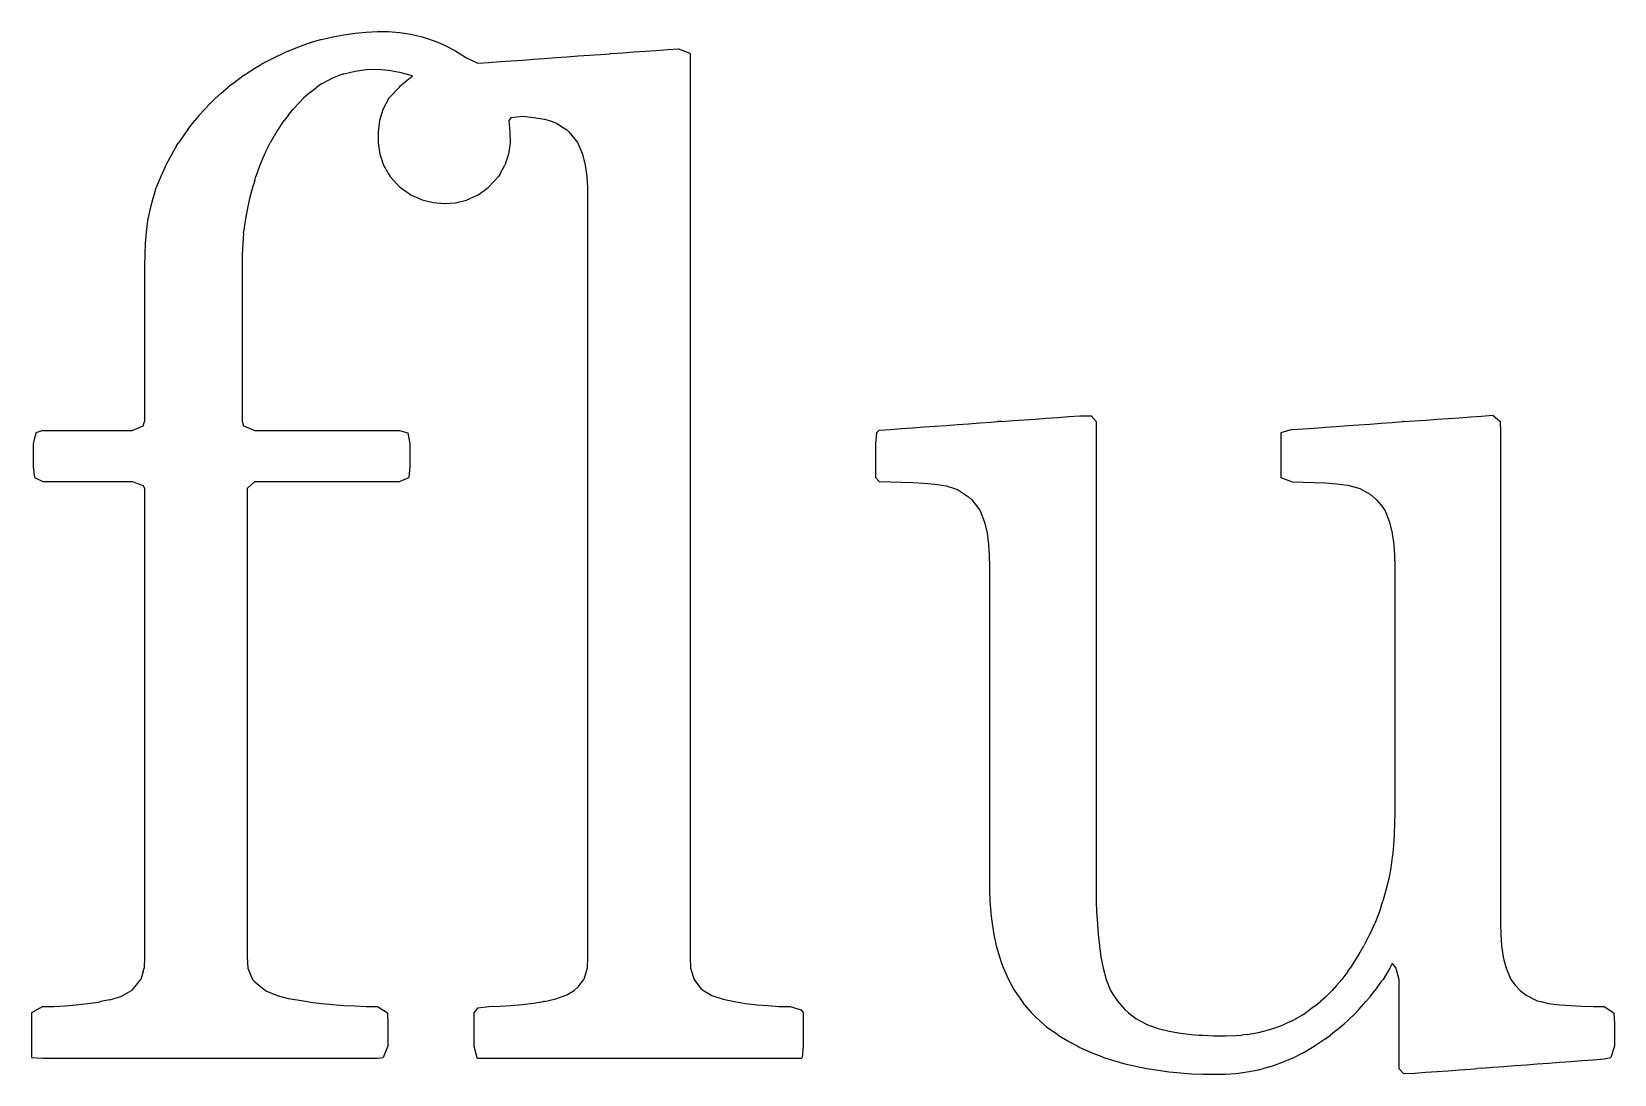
# Model space of a CAD drawing. Extents: x -25.2 to 25.2, y -3.9 to 3.9.
# Drawn here: x -25.22 to -13.29, y -3.93 to 3.93 of the extents above; entities that cross this region are included whole.
import ezdxf

# ---------------------------------------------------------------- set-up
doc = ezdxf.new("R2010")
doc.units = 0
doc.layers.add('Lines', color=7, linetype='Continuous')

msp = doc.modelspace()

# ---------------------------------------------------------------- linework, layer by layer
at = {"layer": 'Lines'}
for p, q in [((-23.286, 3.784), (-23.202, 3.818)), ((-23.202, 3.818), (-23.118, 3.847)), ((-23.118, 3.847), (-23.114, 3.848)), ((-23.034, 3.871), (-23.114, 3.848)), ((-23.034, 3.871), (-22.95, 3.891)), ((-22.95, 3.891), (-22.866, 3.907)), ((-22.866, 3.907), (-22.782, 3.919)), ((-22.782, 3.919), (-22.698, 3.926)), ((-22.698, 3.926), (-22.614, 3.93)), ((-22.614, 3.93), (-22.53, 3.93)), ((-22.53, 3.93), (-22.446, 3.924)), ((-22.446, 3.924), (-22.361, 3.911)), ((-22.361, 3.911), (-22.277, 3.891)), ((-22.277, 3.891), (-22.193, 3.864)), ((-22.193, 3.864), (-22.153, 3.848)), ((-22.153, 3.848), (-22.109, 3.829)), ((-22.109, 3.829), (-22.025, 3.786)), ((-23.454, 3.703), (-23.494, 3.68)), ((-23.454, 3.703), (-23.37, 3.746)), ((-23.37, 3.746), (-23.331, 3.764)), ((-23.286, 3.784), (-23.331, 3.764)), ((-22.025, 3.786), (-21.99, 3.764)), ((-21.99, 3.764), (-21.941, 3.732)), ((-21.941, 3.732), (-21.857, 3.692)), ((-21.773, 3.698), (-21.689, 3.704)), ((-21.689, 3.704), (-21.605, 3.71)), ((-21.605, 3.71), (-21.521, 3.716)), ((-21.521, 3.716), (-21.437, 3.722)), ((-21.437, 3.722), (-21.353, 3.728)), ((-21.353, 3.728), (-21.269, 3.734)), ((-21.269, 3.734), (-21.185, 3.741)), ((-21.185, 3.741), (-21.101, 3.747)), ((-21.101, 3.747), (-21.016, 3.753)), ((-21.016, 3.753), (-20.932, 3.759)), ((-20.932, 3.759), (-20.862, 3.764)), ((-20.848, 3.765), (-20.862, 3.764)), ((-20.848, 3.765), (-20.764, 3.771)), ((-20.764, 3.771), (-20.68, 3.777)), ((-20.68, 3.777), (-20.596, 3.783)), ((-20.596, 3.783), (-20.512, 3.789)), ((-20.512, 3.789), (-20.428, 3.795)), ((-20.428, 3.795), (-20.344, 3.801)), ((-20.344, 3.801), (-20.26, 3.769)), ((-20.26, 3.769), (-20.257, 3.764)), ((-20.257, 3.764), (-20.257, 3.68)), ((-23.707, 3.537), (-23.627, 3.596)), ((-23.622, 3.599), (-23.627, 3.596)), ((-23.622, 3.599), (-23.538, 3.654)), ((-23.538, 3.654), (-23.494, 3.68)), ((-23.034, 3.536), (-22.95, 3.581)), ((-22.95, 3.581), (-22.911, 3.596)), ((-22.866, 3.613), (-22.911, 3.596)), ((-22.866, 3.613), (-22.782, 3.633)), ((-22.782, 3.633), (-22.698, 3.644)), ((-22.698, 3.644), (-22.614, 3.646)), ((-22.614, 3.646), (-22.53, 3.64)), ((-22.53, 3.64), (-22.446, 3.624)), ((-22.446, 3.624), (-22.361, 3.602)), ((-22.446, 3.516), (-22.361, 3.587)), ((-22.361, 3.602), (-22.35, 3.596)), ((-22.361, 3.587), (-22.35, 3.596)), ((-21.857, 3.692), (-21.773, 3.698)), ((-20.257, 3.68), (-20.257, 3.596)), ((-20.257, 3.596), (-20.257, 3.512)), ((-23.791, 3.467), (-23.834, 3.428)), ((-23.791, 3.467), (-23.738, 3.512)), ((-23.707, 3.537), (-23.738, 3.512)), ((-23.118, 3.475), (-23.171, 3.428)), ((-23.118, 3.475), (-23.069, 3.512)), ((-23.034, 3.536), (-23.069, 3.512)), ((-22.448, 3.512), (-22.527, 3.428)), ((-22.446, 3.516), (-22.448, 3.512)), ((-20.257, 3.512), (-20.257, 3.428)), ((-23.959, 3.298), (-23.918, 3.344)), ((-23.875, 3.388), (-23.918, 3.344)), ((-23.875, 3.388), (-23.834, 3.428)), ((-23.286, 3.299), (-23.25, 3.344)), ((-23.202, 3.396), (-23.25, 3.344)), ((-23.202, 3.396), (-23.171, 3.428)), ((-22.572, 3.344), (-22.597, 3.259)), ((-22.53, 3.423), (-22.572, 3.344)), ((-22.53, 3.423), (-22.527, 3.428)), ((-20.257, 3.428), (-20.257, 3.344)), ((-20.257, 3.344), (-20.257, 3.259)), ((-24.043, 3.193), (-23.991, 3.259)), ((-23.959, 3.298), (-23.991, 3.259)), ((-23.37, 3.181), (-23.317, 3.259)), ((-23.286, 3.299), (-23.317, 3.259)), ((-22.597, 3.259), (-22.608, 3.175)), ((-21.605, 3.283), (-21.624, 3.259)), ((-21.624, 3.259), (-21.615, 3.175)), ((-21.605, 3.283), (-21.521, 3.292)), ((-21.521, 3.292), (-21.437, 3.283)), ((-21.437, 3.283), (-21.353, 3.271)), ((-21.353, 3.271), (-21.318, 3.259)), ((-21.318, 3.259), (-21.269, 3.243)), ((-21.269, 3.243), (-21.185, 3.189)), ((-20.257, 3.259), (-20.257, 3.175)), ((-24.056, 3.175), (-24.113, 3.091)), ((-24.043, 3.193), (-24.056, 3.175)), ((-23.374, 3.175), (-23.422, 3.091)), ((-23.37, 3.181), (-23.374, 3.175)), ((-22.608, 3.175), (-22.609, 3.091)), ((-21.615, 3.175), (-21.614, 3.091)), ((-21.185, 3.189), (-21.17, 3.175)), ((-21.17, 3.175), (-21.104, 3.091)), ((-20.257, 3.175), (-20.257, 3.091)), ((-24.164, 3.007), (-24.208, 2.923)), ((-24.127, 3.069), (-24.164, 3.007)), ((-24.127, 3.069), (-24.113, 3.091)), ((-23.464, 3.007), (-23.499, 2.923)), ((-23.454, 3.027), (-23.464, 3.007)), ((-23.454, 3.027), (-23.422, 3.091)), ((-22.609, 3.091), (-22.596, 3.007)), ((-22.596, 3.007), (-22.567, 2.923)), ((-21.626, 3.007), (-21.654, 2.923)), ((-21.614, 3.091), (-21.626, 3.007)), ((-21.104, 3.091), (-21.101, 3.084)), ((-21.101, 3.084), (-21.068, 3.007)), ((-21.068, 3.007), (-21.048, 2.923)), ((-20.257, 3.091), (-20.257, 3.007)), ((-20.257, 3.007), (-20.257, 2.923)), ((-24.211, 2.917), (-24.247, 2.839)), ((-24.211, 2.917), (-24.208, 2.923)), ((-23.499, 2.923), (-23.529, 2.839)), ((-22.567, 2.923), (-22.53, 2.857)), ((-21.689, 2.859), (-21.654, 2.923)), ((-21.048, 2.923), (-21.036, 2.839)), ((-20.257, 2.923), (-20.257, 2.839)), ((-24.295, 2.709), (-24.28, 2.755)), ((-24.247, 2.839), (-24.28, 2.755)), ((-23.555, 2.755), (-23.577, 2.671)), ((-23.538, 2.809), (-23.555, 2.755)), ((-23.538, 2.809), (-23.529, 2.839)), ((-22.53, 2.857), (-22.518, 2.839)), ((-22.518, 2.839), (-22.446, 2.761)), ((-22.446, 2.761), (-22.439, 2.755)), ((-22.439, 2.755), (-22.361, 2.7)), ((-21.857, 2.698), (-21.778, 2.755)), ((-21.773, 2.759), (-21.778, 2.755)), ((-21.773, 2.759), (-21.702, 2.839)), ((-21.689, 2.859), (-21.702, 2.839)), ((-21.036, 2.839), (-21.03, 2.755)), ((-21.03, 2.755), (-21.029, 2.671)), ((-20.257, 2.839), (-20.257, 2.755)), ((-20.257, 2.755), (-20.257, 2.671)), ((-24.307, 2.671), (-24.329, 2.587)), ((-24.295, 2.709), (-24.307, 2.671)), ((-23.577, 2.671), (-23.596, 2.587)), ((-22.361, 2.7), (-22.3, 2.671)), ((-22.3, 2.671), (-22.277, 2.661)), ((-22.277, 2.661), (-22.193, 2.641)), ((-22.193, 2.641), (-22.109, 2.634)), ((-22.109, 2.634), (-22.025, 2.64)), ((-22.025, 2.64), (-21.941, 2.66)), ((-21.941, 2.66), (-21.914, 2.671)), ((-21.857, 2.698), (-21.914, 2.671)), ((-21.029, 2.671), (-21.029, 2.587)), ((-20.257, 2.671), (-20.257, 2.587)), ((-24.329, 2.587), (-24.346, 2.503)), ((-23.596, 2.587), (-23.611, 2.503)), ((-21.029, 2.587), (-21.029, 2.503)), ((-20.257, 2.587), (-20.257, 2.503)), ((-24.357, 2.419), (-24.365, 2.335)), ((-24.346, 2.503), (-24.357, 2.419)), ((-23.622, 2.412), (-23.629, 2.335)), ((-23.611, 2.503), (-23.622, 2.419)), ((-23.622, 2.412), (-23.622, 2.419)), ((-21.029, 2.503), (-21.029, 2.419)), ((-21.029, 2.419), (-21.029, 2.335)), ((-20.257, 2.503), (-20.257, 2.419)), ((-20.257, 2.419), (-20.257, 2.335)), ((-24.365, 2.335), (-24.367, 2.251)), ((-23.629, 2.335), (-23.633, 2.251)), ((-21.029, 2.335), (-21.029, 2.251)), ((-20.257, 2.335), (-20.257, 2.251)), ((-24.367, 2.251), (-24.368, 2.167)), ((-24.368, 2.167), (-24.368, 2.083)), ((-23.633, 2.251), (-23.633, 2.167)), ((-23.633, 2.167), (-23.633, 2.083)), ((-21.029, 2.251), (-21.029, 2.167)), ((-21.029, 2.167), (-21.029, 2.083)), ((-20.257, 2.251), (-20.257, 2.167)), ((-20.257, 2.167), (-20.257, 2.083)), ((-24.368, 2.083), (-24.368, 1.998)), ((-23.633, 2.083), (-23.633, 1.998)), ((-21.029, 2.083), (-21.029, 1.998)), ((-20.257, 2.083), (-20.257, 1.998)), ((-24.368, 1.998), (-24.368, 1.914)), ((-24.368, 1.914), (-24.368, 1.83)), ((-23.633, 1.998), (-23.633, 1.914)), ((-23.633, 1.914), (-23.633, 1.83)), ((-21.029, 1.998), (-21.029, 1.914)), ((-21.029, 1.914), (-21.029, 1.83)), ((-20.257, 1.998), (-20.257, 1.914)), ((-20.257, 1.914), (-20.257, 1.83)), ((-24.368, 1.83), (-24.368, 1.746)), ((-23.633, 1.83), (-23.633, 1.746)), ((-21.029, 1.83), (-21.029, 1.746)), ((-20.257, 1.83), (-20.257, 1.746)), ((-24.368, 1.746), (-24.368, 1.662)), ((-23.633, 1.746), (-23.633, 1.662)), ((-21.029, 1.746), (-21.029, 1.662)), ((-20.257, 1.746), (-20.257, 1.662)), ((-24.368, 1.662), (-24.368, 1.578)), ((-24.368, 1.578), (-24.368, 1.494)), ((-23.633, 1.662), (-23.633, 1.578)), ((-23.633, 1.578), (-23.633, 1.494)), ((-21.029, 1.662), (-21.029, 1.578)), ((-21.029, 1.578), (-21.029, 1.494)), ((-20.257, 1.662), (-20.257, 1.578)), ((-20.257, 1.578), (-20.257, 1.494)), ((-24.368, 1.494), (-24.368, 1.41)), ((-23.633, 1.494), (-23.633, 1.41)), ((-21.029, 1.494), (-21.029, 1.41)), ((-20.257, 1.494), (-20.257, 1.41)), ((-24.368, 1.41), (-24.368, 1.326)), ((-24.368, 1.326), (-24.368, 1.242)), ((-23.633, 1.41), (-23.633, 1.326)), ((-23.633, 1.326), (-23.633, 1.242)), ((-21.029, 1.41), (-21.029, 1.326)), ((-21.029, 1.326), (-21.029, 1.242)), ((-20.257, 1.41), (-20.257, 1.326)), ((-20.257, 1.326), (-20.257, 1.242)), ((-24.368, 1.242), (-24.368, 1.158)), ((-23.633, 1.242), (-23.633, 1.158)), ((-21.029, 1.242), (-21.029, 1.158)), ((-20.257, 1.242), (-20.257, 1.158)), ((-24.368, 1.158), (-24.368, 1.074)), ((-24.368, 1.074), (-24.368, 0.99)), ((-23.633, 1.158), (-23.633, 1.074)), ((-23.633, 1.074), (-23.633, 0.99)), ((-21.029, 1.158), (-21.029, 1.074)), ((-21.029, 1.074), (-21.029, 0.99)), ((-20.257, 1.158), (-20.257, 1.074)), ((-20.257, 1.074), (-20.257, 0.99)), ((-24.463, 0.924), (-24.379, 0.958)), ((-24.379, 0.958), (-24.368, 0.99)), ((-23.633, 0.99), (-23.622, 0.959)), ((-23.622, 0.959), (-23.538, 0.924)), ((-21.029, 0.99), (-21.029, 0.906)), ((-20.257, 0.99), (-20.257, 0.906)), ((-18.494, 0.95), (-18.41, 0.956)), ((-18.41, 0.956), (-18.326, 0.962)), ((-18.326, 0.962), (-18.242, 0.968)), ((-18.242, 0.968), (-18.158, 0.974)), ((-18.158, 0.974), (-18.074, 0.98)), ((-18.074, 0.98), (-17.99, 0.986)), ((-17.99, 0.986), (-17.939, 0.99)), ((-17.906, 0.992), (-17.939, 0.99)), ((-17.906, 0.992), (-17.822, 0.998)), ((-17.822, 0.998), (-17.738, 1.004)), ((-17.738, 1.004), (-17.654, 1.01)), ((-17.654, 1.01), (-17.57, 1.016)), ((-17.57, 1.016), (-17.486, 1.022)), ((-17.486, 1.022), (-17.402, 1.028)), ((-17.402, 1.028), (-17.318, 1.034)), ((-17.318, 1.034), (-17.233, 1.033)), ((-17.233, 1.033), (-17.197, 0.99)), ((-17.197, 0.99), (-17.197, 0.906)), ((-15.384, 0.954), (-15.3, 0.96)), ((-15.3, 0.96), (-15.216, 0.966)), ((-15.216, 0.966), (-15.132, 0.972)), ((-15.132, 0.972), (-15.048, 0.978)), ((-15.048, 0.978), (-14.964, 0.984)), ((-14.964, 0.984), (-14.887, 0.99)), ((-14.88, 0.99), (-14.887, 0.99)), ((-14.88, 0.99), (-14.796, 0.996)), ((-14.796, 0.996), (-14.712, 1.002)), ((-14.712, 1.002), (-14.627, 1.008)), ((-14.627, 1.008), (-14.543, 1.014)), ((-14.543, 1.014), (-14.459, 1.02)), ((-14.459, 1.02), (-14.375, 1.026)), ((-14.375, 1.026), (-14.291, 1.032)), ((-14.291, 1.032), (-14.207, 1.038)), ((-14.207, 1.038), (-14.152, 0.99)), ((-14.152, 0.99), (-14.148, 0.906)), ((-25.189, 0.906), (-25.209, 0.822)), ((-25.136, 0.924), (-25.189, 0.906)), ((-25.136, 0.924), (-25.052, 0.924)), ((-25.052, 0.924), (-24.968, 0.924)), ((-24.968, 0.924), (-24.883, 0.924)), ((-24.883, 0.924), (-24.799, 0.924)), ((-24.799, 0.924), (-24.715, 0.924)), ((-24.715, 0.924), (-24.631, 0.924)), ((-24.631, 0.924), (-24.547, 0.924)), ((-24.547, 0.924), (-24.463, 0.924)), ((-23.538, 0.924), (-23.454, 0.924)), ((-23.454, 0.924), (-23.37, 0.924)), ((-23.37, 0.924), (-23.286, 0.924)), ((-23.286, 0.924), (-23.202, 0.924)), ((-23.202, 0.924), (-23.118, 0.924)), ((-23.118, 0.924), (-23.034, 0.924)), ((-23.034, 0.924), (-22.95, 0.924)), ((-22.95, 0.924), (-22.866, 0.924)), ((-22.866, 0.924), (-22.782, 0.924)), ((-22.782, 0.924), (-22.698, 0.924)), ((-22.698, 0.924), (-22.614, 0.924)), ((-22.614, 0.924), (-22.53, 0.924)), ((-22.53, 0.924), (-22.446, 0.924)), ((-22.446, 0.924), (-22.385, 0.906)), ((-22.385, 0.906), (-22.369, 0.822)), ((-21.029, 0.906), (-21.029, 0.822)), ((-20.257, 0.906), (-20.257, 0.822)), ((-18.853, 0.906), (-18.859, 0.822)), ((-18.831, 0.926), (-18.853, 0.906)), ((-18.831, 0.926), (-18.747, 0.932)), ((-18.747, 0.932), (-18.663, 0.938)), ((-18.663, 0.938), (-18.579, 0.944)), ((-18.579, 0.944), (-18.494, 0.95)), ((-17.197, 0.906), (-17.197, 0.822)), ((-15.803, 0.906), (-15.804, 0.822)), ((-15.72, 0.93), (-15.803, 0.906)), ((-15.72, 0.93), (-15.636, 0.936)), ((-15.636, 0.936), (-15.552, 0.942)), ((-15.552, 0.942), (-15.468, 0.948)), ((-15.468, 0.948), (-15.384, 0.954)), ((-14.148, 0.906), (-14.148, 0.822)), ((-25.209, 0.822), (-25.209, 0.738)), ((-25.209, 0.738), (-25.209, 0.653)), ((-22.369, 0.822), (-22.369, 0.738)), ((-22.369, 0.738), (-22.369, 0.653)), ((-21.029, 0.822), (-21.029, 0.738)), ((-21.029, 0.738), (-21.029, 0.653)), ((-20.257, 0.822), (-20.257, 0.738)), ((-20.257, 0.738), (-20.257, 0.653)), ((-18.859, 0.822), (-18.859, 0.738)), ((-18.859, 0.738), (-18.859, 0.653)), ((-17.197, 0.822), (-17.197, 0.738)), ((-17.197, 0.738), (-17.197, 0.653)), ((-15.804, 0.822), (-15.804, 0.738)), ((-15.804, 0.738), (-15.804, 0.653)), ((-14.148, 0.822), (-14.148, 0.738)), ((-14.148, 0.738), (-14.148, 0.653)), ((-25.209, 0.653), (-25.198, 0.569)), ((-22.369, 0.653), (-22.377, 0.569)), ((-21.029, 0.653), (-21.029, 0.569)), ((-20.257, 0.653), (-20.257, 0.569)), ((-18.859, 0.653), (-18.859, 0.569)), ((-17.197, 0.653), (-17.197, 0.569)), ((-15.804, 0.653), (-15.803, 0.569)), ((-14.148, 0.653), (-14.148, 0.569)), ((-25.198, 0.569), (-25.136, 0.539)), ((-25.136, 0.539), (-25.052, 0.539)), ((-25.052, 0.539), (-24.968, 0.539)), ((-24.968, 0.539), (-24.883, 0.539)), ((-24.883, 0.539), (-24.799, 0.539)), ((-24.799, 0.539), (-24.715, 0.539)), ((-24.715, 0.539), (-24.631, 0.539)), ((-24.631, 0.539), (-24.547, 0.539)), ((-24.547, 0.539), (-24.463, 0.539)), ((-24.463, 0.539), (-24.379, 0.508)), ((-24.379, 0.508), (-24.368, 0.485)), ((-24.368, 0.485), (-24.368, 0.401)), ((-23.595, 0.485), (-23.596, 0.401)), ((-23.538, 0.539), (-23.595, 0.485)), ((-23.538, 0.539), (-23.454, 0.539)), ((-23.454, 0.539), (-23.37, 0.539)), ((-23.37, 0.539), (-23.286, 0.539)), ((-23.286, 0.539), (-23.202, 0.539)), ((-23.202, 0.539), (-23.118, 0.539)), ((-23.118, 0.539), (-23.034, 0.539)), ((-23.034, 0.539), (-22.95, 0.539)), ((-22.95, 0.539), (-22.866, 0.539)), ((-22.866, 0.539), (-22.782, 0.539)), ((-22.782, 0.539), (-22.698, 0.539)), ((-22.698, 0.539), (-22.614, 0.539)), ((-22.614, 0.539), (-22.53, 0.539)), ((-22.53, 0.539), (-22.446, 0.539)), ((-22.446, 0.539), (-22.377, 0.569)), ((-21.029, 0.569), (-21.029, 0.485)), ((-21.029, 0.485), (-21.029, 0.401)), ((-20.257, 0.569), (-20.257, 0.485)), ((-20.257, 0.485), (-20.257, 0.401)), ((-18.859, 0.569), (-18.831, 0.54)), ((-18.831, 0.54), (-18.747, 0.536)), ((-18.747, 0.536), (-18.663, 0.534)), ((-18.663, 0.534), (-18.579, 0.532)), ((-18.579, 0.532), (-18.494, 0.526)), ((-18.494, 0.526), (-18.41, 0.518)), ((-18.41, 0.518), (-18.326, 0.506)), ((-18.326, 0.506), (-18.263, 0.485)), ((-18.263, 0.485), (-18.242, 0.478)), ((-18.242, 0.478), (-18.158, 0.424)), ((-17.197, 0.569), (-17.197, 0.485)), ((-17.197, 0.485), (-17.197, 0.401)), ((-15.803, 0.569), (-15.72, 0.537)), ((-15.72, 0.537), (-15.636, 0.534)), ((-15.636, 0.534), (-15.552, 0.532)), ((-15.552, 0.532), (-15.468, 0.529)), ((-15.468, 0.529), (-15.384, 0.522)), ((-15.384, 0.522), (-15.3, 0.51)), ((-15.3, 0.51), (-15.216, 0.488)), ((-15.216, 0.488), (-15.209, 0.485)), ((-15.209, 0.485), (-15.132, 0.443)), ((-14.148, 0.569), (-14.148, 0.485)), ((-14.148, 0.485), (-14.148, 0.401)), ((-24.368, 0.401), (-24.368, 0.317)), ((-23.596, 0.401), (-23.596, 0.317)), ((-21.029, 0.401), (-21.029, 0.317)), ((-20.257, 0.401), (-20.257, 0.317)), ((-18.158, 0.424), (-18.134, 0.401)), ((-18.134, 0.401), (-18.074, 0.322)), ((-17.197, 0.401), (-17.197, 0.317)), ((-15.132, 0.443), (-15.083, 0.401)), ((-15.083, 0.401), (-15.048, 0.36)), ((-15.048, 0.36), (-15.019, 0.317)), ((-14.148, 0.401), (-14.148, 0.317)), ((-24.368, 0.317), (-24.368, 0.233)), ((-23.596, 0.317), (-23.596, 0.233)), ((-21.029, 0.317), (-21.029, 0.233)), ((-20.257, 0.317), (-20.257, 0.233)), ((-18.074, 0.322), (-18.071, 0.317)), ((-18.071, 0.317), (-18.038, 0.233)), ((-17.197, 0.317), (-17.197, 0.233)), ((-15.019, 0.317), (-14.984, 0.233)), ((-14.148, 0.317), (-14.148, 0.233)), ((-24.368, 0.233), (-24.368, 0.149)), ((-24.368, 0.149), (-24.368, 0.065)), ((-23.596, 0.233), (-23.596, 0.149)), ((-23.596, 0.149), (-23.596, 0.065)), ((-21.029, 0.233), (-21.029, 0.149)), ((-21.029, 0.149), (-21.029, 0.065)), ((-20.257, 0.233), (-20.257, 0.149)), ((-20.257, 0.149), (-20.257, 0.065)), ((-18.038, 0.233), (-18.018, 0.149)), ((-18.018, 0.149), (-18.007, 0.065)), ((-17.197, 0.233), (-17.197, 0.149)), ((-17.197, 0.149), (-17.197, 0.065)), ((-14.984, 0.233), (-14.964, 0.149)), ((-14.964, 0.149), (-14.964, 0.144)), ((-14.964, 0.144), (-14.953, 0.065)), ((-14.148, 0.233), (-14.148, 0.149)), ((-14.148, 0.149), (-14.148, 0.065)), ((-24.368, 0.065), (-24.368, -0.019)), ((-23.596, 0.065), (-23.596, -0.019)), ((-21.029, 0.065), (-21.029, -0.019)), ((-20.257, 0.065), (-20.257, -0.019)), ((-18.007, 0.065), (-18.002, -0.019)), ((-17.197, 0.065), (-17.197, -0.019)), ((-14.953, 0.065), (-14.948, -0.019)), ((-14.148, 0.065), (-14.148, -0.019)), ((-24.368, -0.019), (-24.368, -0.103)), ((-24.368, -0.103), (-24.368, -0.187)), ((-23.596, -0.019), (-23.596, -0.103)), ((-23.596, -0.103), (-23.596, -0.187)), ((-21.029, -0.019), (-21.029, -0.103)), ((-21.029, -0.103), (-21.029, -0.187)), ((-20.257, -0.019), (-20.257, -0.103)), ((-20.257, -0.103), (-20.257, -0.187)), ((-18.002, -0.019), (-18.001, -0.103)), ((-18.001, -0.103), (-18.001, -0.187)), ((-17.197, -0.019), (-17.197, -0.103)), ((-17.197, -0.103), (-17.197, -0.187)), ((-14.948, -0.019), (-14.946, -0.103)), ((-14.946, -0.103), (-14.946, -0.187)), ((-14.148, -0.019), (-14.148, -0.103)), ((-14.148, -0.103), (-14.148, -0.187)), ((-24.368, -0.187), (-24.368, -0.271)), ((-23.596, -0.187), (-23.596, -0.271)), ((-21.029, -0.187), (-21.029, -0.271)), ((-20.257, -0.187), (-20.257, -0.271)), ((-18.001, -0.187), (-18.001, -0.271)), ((-17.197, -0.187), (-17.197, -0.271)), ((-14.946, -0.187), (-14.946, -0.271)), ((-14.148, -0.187), (-14.148, -0.271)), ((-24.368, -0.271), (-24.368, -0.355)), ((-24.368, -0.355), (-24.368, -0.439)), ((-23.596, -0.271), (-23.596, -0.355)), ((-23.596, -0.355), (-23.596, -0.439)), ((-21.029, -0.271), (-21.029, -0.355)), ((-21.029, -0.355), (-21.029, -0.439)), ((-20.257, -0.271), (-20.257, -0.355)), ((-20.257, -0.355), (-20.257, -0.439)), ((-18.001, -0.271), (-18.001, -0.355)), ((-18.001, -0.355), (-18.001, -0.439)), ((-17.197, -0.271), (-17.197, -0.355)), ((-17.197, -0.355), (-17.197, -0.439)), ((-14.946, -0.271), (-14.946, -0.355)), ((-14.946, -0.355), (-14.946, -0.439)), ((-14.148, -0.271), (-14.148, -0.355)), ((-14.148, -0.355), (-14.148, -0.439)), ((-24.368, -0.439), (-24.368, -0.523)), ((-23.596, -0.439), (-23.596, -0.523)), ((-21.029, -0.439), (-21.029, -0.523)), ((-20.257, -0.439), (-20.257, -0.523)), ((-18.001, -0.439), (-18.001, -0.523)), ((-17.197, -0.439), (-17.197, -0.523)), ((-14.946, -0.439), (-14.946, -0.523)), ((-14.148, -0.439), (-14.148, -0.523)), ((-24.368, -0.523), (-24.368, -0.608)), ((-23.596, -0.523), (-23.596, -0.608)), ((-21.029, -0.523), (-21.029, -0.608)), ((-20.257, -0.523), (-20.257, -0.608)), ((-18.001, -0.523), (-18.001, -0.608)), ((-17.197, -0.523), (-17.197, -0.608)), ((-14.946, -0.523), (-14.946, -0.608)), ((-14.148, -0.523), (-14.148, -0.608)), ((-24.368, -0.608), (-24.368, -0.692)), ((-24.368, -0.692), (-24.368, -0.776)), ((-23.596, -0.608), (-23.596, -0.692)), ((-23.596, -0.692), (-23.596, -0.776)), ((-21.029, -0.608), (-21.029, -0.692)), ((-21.029, -0.692), (-21.029, -0.776)), ((-20.257, -0.608), (-20.257, -0.692)), ((-20.257, -0.692), (-20.257, -0.776)), ((-18.001, -0.608), (-18.001, -0.692)), ((-18.001, -0.692), (-18.001, -0.776)), ((-17.197, -0.608), (-17.197, -0.692)), ((-17.197, -0.692), (-17.197, -0.776)), ((-14.946, -0.608), (-14.946, -0.692)), ((-14.946, -0.692), (-14.946, -0.776)), ((-14.148, -0.608), (-14.148, -0.692)), ((-14.148, -0.692), (-14.148, -0.776)), ((-24.368, -0.776), (-24.368, -0.86)), ((-23.596, -0.776), (-23.596, -0.86)), ((-21.029, -0.776), (-21.029, -0.86)), ((-20.257, -0.776), (-20.257, -0.86)), ((-18.001, -0.776), (-18.001, -0.86)), ((-17.197, -0.776), (-17.197, -0.86)), ((-14.946, -0.776), (-14.946, -0.86)), ((-14.148, -0.776), (-14.148, -0.86)), ((-24.368, -0.86), (-24.368, -0.944)), ((-24.368, -0.944), (-24.368, -1.028)), ((-23.596, -0.86), (-23.596, -0.944)), ((-23.596, -0.944), (-23.596, -1.028)), ((-21.029, -0.86), (-21.029, -0.944)), ((-21.029, -0.944), (-21.029, -1.028)), ((-20.257, -0.86), (-20.257, -0.944)), ((-20.257, -0.944), (-20.257, -1.028)), ((-18.001, -0.86), (-18.001, -0.944)), ((-18.001, -0.944), (-18.001, -1.028)), ((-17.197, -0.86), (-17.197, -0.944)), ((-17.197, -0.944), (-17.197, -1.028)), ((-14.946, -0.86), (-14.946, -0.944)), ((-14.946, -0.944), (-14.946, -1.028)), ((-14.148, -0.86), (-14.148, -0.944)), ((-14.148, -0.944), (-14.148, -1.028)), ((-24.368, -1.028), (-24.368, -1.112)), ((-23.596, -1.028), (-23.596, -1.112)), ((-21.029, -1.028), (-21.029, -1.112)), ((-20.257, -1.028), (-20.257, -1.112)), ((-18.001, -1.028), (-18.001, -1.112)), ((-17.197, -1.028), (-17.197, -1.112)), ((-14.946, -1.028), (-14.946, -1.112)), ((-14.148, -1.028), (-14.148, -1.112)), ((-24.368, -1.112), (-24.368, -1.196)), ((-23.596, -1.112), (-23.596, -1.196)), ((-21.029, -1.112), (-21.029, -1.196)), ((-20.257, -1.112), (-20.257, -1.196)), ((-18.001, -1.112), (-18.001, -1.196)), ((-17.197, -1.112), (-17.197, -1.196)), ((-14.946, -1.112), (-14.946, -1.196)), ((-14.148, -1.112), (-14.148, -1.196)), ((-24.368, -1.196), (-24.368, -1.28)), ((-24.368, -1.28), (-24.368, -1.364)), ((-23.596, -1.196), (-23.596, -1.28)), ((-23.596, -1.28), (-23.596, -1.364)), ((-21.029, -1.196), (-21.029, -1.28)), ((-21.029, -1.28), (-21.029, -1.364)), ((-20.257, -1.196), (-20.257, -1.28)), ((-20.257, -1.28), (-20.257, -1.364)), ((-18.001, -1.196), (-18.001, -1.28)), ((-18.001, -1.28), (-18.001, -1.364)), ((-17.197, -1.196), (-17.197, -1.28)), ((-17.197, -1.28), (-17.197, -1.364)), ((-14.946, -1.196), (-14.946, -1.28)), ((-14.946, -1.28), (-14.946, -1.364)), ((-14.148, -1.196), (-14.148, -1.28)), ((-14.148, -1.28), (-14.148, -1.364)), ((-24.368, -1.364), (-24.368, -1.448)), ((-23.596, -1.364), (-23.596, -1.448)), ((-21.029, -1.364), (-21.029, -1.448)), ((-20.257, -1.364), (-20.257, -1.448)), ((-18.001, -1.364), (-18.001, -1.448)), ((-17.197, -1.364), (-17.197, -1.448)), ((-14.946, -1.364), (-14.946, -1.448)), ((-14.148, -1.364), (-14.148, -1.448)), ((-24.368, -1.448), (-24.368, -1.532)), ((-24.368, -1.532), (-24.368, -1.616)), ((-23.596, -1.448), (-23.596, -1.532)), ((-23.596, -1.532), (-23.596, -1.616)), ((-21.029, -1.448), (-21.029, -1.532)), ((-21.029, -1.532), (-21.029, -1.616)), ((-20.257, -1.448), (-20.257, -1.532)), ((-20.257, -1.532), (-20.257, -1.616)), ((-18.001, -1.448), (-18.001, -1.532)), ((-18.001, -1.532), (-18.001, -1.616)), ((-17.197, -1.448), (-17.197, -1.532)), ((-17.197, -1.532), (-17.197, -1.616)), ((-14.946, -1.448), (-14.946, -1.532)), ((-14.946, -1.532), (-14.946, -1.616)), ((-14.148, -1.448), (-14.148, -1.532)), ((-14.148, -1.532), (-14.148, -1.616)), ((-24.368, -1.616), (-24.368, -1.7)), ((-23.596, -1.616), (-23.596, -1.7)), ((-21.029, -1.616), (-21.029, -1.7)), ((-20.257, -1.616), (-20.257, -1.7)), ((-18.001, -1.616), (-18.001, -1.7)), ((-17.197, -1.616), (-17.197, -1.7)), ((-14.946, -1.616), (-14.946, -1.7)), ((-14.148, -1.616), (-14.148, -1.7)), ((-24.368, -1.7), (-24.368, -1.784)), ((-24.368, -1.784), (-24.368, -1.869)), ((-23.596, -1.7), (-23.596, -1.784)), ((-23.596, -1.784), (-23.596, -1.869)), ((-21.029, -1.7), (-21.029, -1.784)), ((-21.029, -1.784), (-21.029, -1.869)), ((-20.257, -1.7), (-20.257, -1.784)), ((-20.257, -1.784), (-20.257, -1.869)), ((-18.001, -1.7), (-18.001, -1.784)), ((-18.001, -1.784), (-18.001, -1.869)), ((-17.197, -1.7), (-17.197, -1.784)), ((-17.197, -1.784), (-17.197, -1.869)), ((-14.946, -1.7), (-14.946, -1.784)), ((-14.946, -1.784), (-14.946, -1.869)), ((-14.148, -1.7), (-14.148, -1.784)), ((-14.148, -1.784), (-14.148, -1.869)), ((-24.368, -1.869), (-24.368, -1.953)), ((-23.596, -1.869), (-23.596, -1.953)), ((-21.029, -1.869), (-21.029, -1.953)), ((-20.257, -1.869), (-20.257, -1.953)), ((-18.001, -1.869), (-18.001, -1.953)), ((-17.197, -1.869), (-17.197, -1.953)), ((-14.946, -1.869), (-14.946, -1.953)), ((-14.148, -1.869), (-14.148, -1.953)), ((-24.368, -1.953), (-24.368, -2.037)), ((-23.596, -1.953), (-23.596, -2.037)), ((-21.029, -1.953), (-21.029, -2.037)), ((-20.257, -1.953), (-20.257, -2.037)), ((-18.001, -1.953), (-18.001, -2.037)), ((-17.197, -1.953), (-17.197, -2.037)), ((-14.946, -1.953), (-14.947, -2.037)), ((-14.148, -1.953), (-14.148, -2.037)), ((-24.368, -2.037), (-24.368, -2.121)), ((-24.368, -2.121), (-24.368, -2.205)), ((-23.596, -2.037), (-23.596, -2.121)), ((-23.596, -2.121), (-23.596, -2.205)), ((-21.029, -2.037), (-21.029, -2.121)), ((-21.029, -2.121), (-21.029, -2.205)), ((-20.257, -2.037), (-20.257, -2.121)), ((-20.257, -2.121), (-20.257, -2.205)), ((-18.001, -2.037), (-18.001, -2.121)), ((-18.001, -2.121), (-18.001, -2.205)), ((-17.197, -2.037), (-17.197, -2.121)), ((-17.197, -2.121), (-17.197, -2.205)), ((-14.95, -2.121), (-14.954, -2.205)), ((-14.947, -2.037), (-14.95, -2.121)), ((-14.148, -2.037), (-14.148, -2.121)), ((-14.148, -2.121), (-14.148, -2.205)), ((-24.368, -2.205), (-24.368, -2.289)), ((-23.596, -2.205), (-23.596, -2.289)), ((-21.029, -2.205), (-21.029, -2.289)), ((-20.257, -2.205), (-20.257, -2.289)), ((-18.001, -2.205), (-18.001, -2.289)), ((-17.197, -2.205), (-17.197, -2.289)), ((-14.954, -2.205), (-14.963, -2.289)), ((-14.148, -2.205), (-14.148, -2.289)), ((-24.368, -2.289), (-24.368, -2.373)), ((-24.368, -2.373), (-24.368, -2.457)), ((-23.596, -2.289), (-23.596, -2.373)), ((-23.596, -2.373), (-23.596, -2.457)), ((-21.029, -2.289), (-21.029, -2.373)), ((-21.029, -2.373), (-21.029, -2.457)), ((-20.257, -2.289), (-20.257, -2.373)), ((-20.257, -2.373), (-20.257, -2.457)), ((-18.001, -2.289), (-18.001, -2.373)), ((-18.001, -2.373), (-18.001, -2.457)), ((-17.197, -2.289), (-17.197, -2.373)), ((-17.197, -2.373), (-17.197, -2.457)), ((-14.975, -2.373), (-14.991, -2.457)), ((-14.964, -2.292), (-14.975, -2.373)), ((-14.964, -2.292), (-14.963, -2.289)), ((-14.148, -2.289), (-14.148, -2.373)), ((-14.148, -2.373), (-14.148, -2.457)), ((-24.368, -2.457), (-24.368, -2.541)), ((-23.596, -2.457), (-23.596, -2.541)), ((-21.029, -2.457), (-21.029, -2.541)), ((-20.257, -2.457), (-20.257, -2.541)), ((-18.001, -2.457), (-18, -2.541)), ((-17.197, -2.457), (-17.196, -2.541)), ((-14.991, -2.457), (-15.012, -2.541)), ((-14.148, -2.457), (-14.148, -2.541)), ((-24.368, -2.541), (-24.368, -2.625)), ((-23.596, -2.541), (-23.596, -2.625)), ((-21.029, -2.541), (-21.029, -2.625)), ((-20.257, -2.541), (-20.257, -2.625)), ((-18, -2.541), (-17.997, -2.625)), ((-17.196, -2.541), (-17.195, -2.625)), ((-15.012, -2.541), (-15.035, -2.625)), ((-14.148, -2.541), (-14.148, -2.625)), ((-24.368, -2.625), (-24.368, -2.709)), ((-24.368, -2.709), (-24.368, -2.793)), ((-23.596, -2.625), (-23.596, -2.709)), ((-23.596, -2.709), (-23.596, -2.793)), ((-21.029, -2.625), (-21.029, -2.709)), ((-21.029, -2.709), (-21.029, -2.793)), ((-20.257, -2.625), (-20.257, -2.709)), ((-20.257, -2.709), (-20.257, -2.793)), ((-17.997, -2.625), (-17.991, -2.709)), ((-17.991, -2.709), (-17.99, -2.719)), ((-17.99, -2.719), (-17.981, -2.793)), ((-17.195, -2.625), (-17.193, -2.709)), ((-17.193, -2.709), (-17.187, -2.793)), ((-15.064, -2.709), (-15.097, -2.793)), ((-15.048, -2.662), (-15.064, -2.709)), ((-15.048, -2.662), (-15.035, -2.625)), ((-14.148, -2.625), (-14.148, -2.709)), ((-14.148, -2.709), (-14.148, -2.793)), ((-24.368, -2.793), (-24.368, -2.877)), ((-23.596, -2.793), (-23.596, -2.877)), ((-21.029, -2.793), (-21.029, -2.877)), ((-20.257, -2.793), (-20.257, -2.877)), ((-17.981, -2.793), (-17.967, -2.877)), ((-17.187, -2.793), (-17.182, -2.877)), ((-15.132, -2.871), (-15.097, -2.793)), ((-14.148, -2.793), (-14.147, -2.877)), ((-24.368, -2.877), (-24.368, -2.961)), ((-24.368, -2.961), (-24.368, -3.045)), ((-23.596, -2.877), (-23.596, -2.961)), ((-23.596, -2.961), (-23.596, -3.045)), ((-21.029, -2.877), (-21.029, -2.961)), ((-21.029, -2.961), (-21.029, -3.045)), ((-20.257, -2.877), (-20.257, -2.961)), ((-20.257, -2.961), (-20.257, -3.045)), ((-17.967, -2.877), (-17.949, -2.961)), ((-17.949, -2.961), (-17.925, -3.045)), ((-17.182, -2.877), (-17.172, -2.961)), ((-17.172, -2.961), (-17.161, -3.045)), ((-15.216, -3.026), (-15.179, -2.961)), ((-15.135, -2.877), (-15.179, -2.961)), ((-15.132, -2.871), (-15.135, -2.877)), ((-14.147, -2.877), (-14.141, -2.961)), ((-14.141, -2.961), (-14.128, -3.045)), ((-24.368, -3.045), (-24.372, -3.13)), ((-23.596, -3.045), (-23.59, -3.13)), ((-21.029, -3.045), (-21.033, -3.13)), ((-20.257, -3.045), (-20.253, -3.13)), ((-17.925, -3.045), (-17.906, -3.099)), ((-17.906, -3.099), (-17.895, -3.13)), ((-17.161, -3.045), (-17.149, -3.104)), ((-15.228, -3.045), (-15.282, -3.13)), ((-15.216, -3.026), (-15.228, -3.045)), ((-14.964, -3.095), (-14.983, -3.13)), ((-14.964, -3.095), (-14.937, -3.13)), ((-14.128, -3.045), (-14.123, -3.068)), ((-14.123, -3.068), (-14.107, -3.13)), ((-24.463, -3.295), (-24.398, -3.214)), ((-24.379, -3.156), (-24.398, -3.214)), ((-24.379, -3.156), (-24.372, -3.13)), ((-23.59, -3.13), (-23.554, -3.214)), ((-23.554, -3.214), (-23.538, -3.233)), ((-21.101, -3.271), (-21.059, -3.214)), ((-21.033, -3.13), (-21.059, -3.214)), ((-20.253, -3.13), (-20.227, -3.214)), ((-20.227, -3.214), (-20.176, -3.282)), ((-17.895, -3.13), (-17.858, -3.214)), ((-17.858, -3.214), (-17.822, -3.28)), ((-17.149, -3.104), (-17.144, -3.13)), ((-17.144, -3.13), (-17.122, -3.214)), ((-17.122, -3.214), (-17.087, -3.298)), ((-15.384, -3.261), (-15.344, -3.214)), ((-15.3, -3.155), (-15.344, -3.214)), ((-15.3, -3.155), (-15.282, -3.13)), ((-15.048, -3.231), (-15.033, -3.214)), ((-14.983, -3.13), (-15.033, -3.214)), ((-14.937, -3.13), (-14.914, -3.214)), ((-14.914, -3.214), (-14.914, -3.298)), ((-14.107, -3.13), (-14.07, -3.214)), ((-14.07, -3.214), (-14.039, -3.257)), ((-24.547, -3.343), (-24.466, -3.298)), ((-24.463, -3.295), (-24.466, -3.298)), ((-23.538, -3.233), (-23.458, -3.298)), ((-23.458, -3.298), (-23.454, -3.3)), ((-23.454, -3.3), (-23.37, -3.336)), ((-23.37, -3.336), (-23.286, -3.358)), ((-21.269, -3.362), (-21.185, -3.332)), ((-21.185, -3.332), (-21.13, -3.298)), ((-21.101, -3.271), (-21.13, -3.298)), ((-20.176, -3.282), (-20.156, -3.298)), ((-20.156, -3.298), (-20.092, -3.337)), ((-20.092, -3.337), (-20.008, -3.364)), ((-17.822, -3.28), (-17.812, -3.298)), ((-17.812, -3.298), (-17.755, -3.382)), ((-17.087, -3.298), (-17.065, -3.334)), ((-17.065, -3.334), (-17.034, -3.382)), ((-15.468, -3.349), (-15.417, -3.298)), ((-15.384, -3.261), (-15.417, -3.298)), ((-15.132, -3.345), (-15.095, -3.298)), ((-15.048, -3.231), (-15.095, -3.298)), ((-14.914, -3.298), (-14.914, -3.382)), ((-14.039, -3.257), (-14.001, -3.298)), ((-14.001, -3.298), (-13.955, -3.334)), ((-13.955, -3.334), (-13.871, -3.375)), ((-25.136, -3.42), (-25.22, -3.466)), ((-25.136, -3.42), (-25.052, -3.418)), ((-25.052, -3.418), (-24.968, -3.413)), ((-24.968, -3.413), (-24.883, -3.407)), ((-24.883, -3.407), (-24.799, -3.396)), ((-24.799, -3.396), (-24.715, -3.385)), ((-24.715, -3.385), (-24.701, -3.382)), ((-24.631, -3.368), (-24.701, -3.382)), ((-24.631, -3.368), (-24.547, -3.343)), ((-23.286, -3.358), (-23.202, -3.372)), ((-23.202, -3.372), (-23.141, -3.382)), ((-23.141, -3.382), (-23.118, -3.385)), ((-23.118, -3.385), (-23.034, -3.395)), ((-23.034, -3.395), (-22.95, -3.404)), ((-22.95, -3.404), (-22.866, -3.41)), ((-22.866, -3.41), (-22.782, -3.415)), ((-22.782, -3.415), (-22.698, -3.419)), ((-22.698, -3.419), (-22.614, -3.42)), ((-22.614, -3.42), (-22.538, -3.466)), ((-21.857, -3.43), (-21.886, -3.466)), ((-21.857, -3.43), (-21.773, -3.419)), ((-21.773, -3.419), (-21.689, -3.417)), ((-21.689, -3.417), (-21.605, -3.411)), ((-21.605, -3.411), (-21.521, -3.404)), ((-21.521, -3.404), (-21.437, -3.393)), ((-21.437, -3.393), (-21.362, -3.382)), ((-21.353, -3.38), (-21.362, -3.382)), ((-21.353, -3.38), (-21.269, -3.362)), ((-20.008, -3.364), (-19.924, -3.381)), ((-19.924, -3.381), (-19.921, -3.382)), ((-19.921, -3.382), (-19.84, -3.395)), ((-19.84, -3.395), (-19.755, -3.405)), ((-19.755, -3.405), (-19.671, -3.412)), ((-19.671, -3.412), (-19.587, -3.418)), ((-19.587, -3.418), (-19.503, -3.42)), ((-19.503, -3.42), (-19.419, -3.444)), ((-19.419, -3.444), (-19.405, -3.466)), ((-17.755, -3.382), (-17.738, -3.404)), ((-17.738, -3.404), (-17.684, -3.466)), ((-17.034, -3.382), (-16.981, -3.441)), ((-16.981, -3.441), (-16.953, -3.466)), ((-15.552, -3.42), (-15.616, -3.466)), ((-15.552, -3.42), (-15.505, -3.382)), ((-15.468, -3.349), (-15.505, -3.382)), ((-15.216, -3.441), (-15.239, -3.466)), ((-15.216, -3.441), (-15.163, -3.382)), ((-15.132, -3.345), (-15.163, -3.382)), ((-14.914, -3.382), (-14.914, -3.466)), ((-13.871, -3.375), (-13.844, -3.382)), ((-13.844, -3.382), (-13.787, -3.395)), ((-13.787, -3.395), (-13.703, -3.406)), ((-13.703, -3.406), (-13.619, -3.412)), ((-13.619, -3.412), (-13.535, -3.416)), ((-13.535, -3.416), (-13.451, -3.418)), ((-13.451, -3.418), (-13.366, -3.42)), ((-13.366, -3.42), (-13.295, -3.466)), ((-25.22, -3.466), (-25.22, -3.55)), ((-25.22, -3.55), (-25.22, -3.634)), ((-22.538, -3.466), (-22.535, -3.55)), ((-22.535, -3.55), (-22.535, -3.634)), ((-21.886, -3.466), (-21.886, -3.55)), ((-21.886, -3.55), (-21.886, -3.634)), ((-19.405, -3.466), (-19.405, -3.55)), ((-19.405, -3.55), (-19.405, -3.634)), ((-17.684, -3.466), (-17.654, -3.497)), ((-17.654, -3.497), (-17.595, -3.55)), ((-17.595, -3.55), (-17.57, -3.571)), ((-17.57, -3.571), (-17.486, -3.631)), ((-16.953, -3.466), (-16.897, -3.508)), ((-16.897, -3.508), (-16.821, -3.55)), ((-16.821, -3.55), (-16.813, -3.554)), ((-16.813, -3.554), (-16.729, -3.584)), ((-15.888, -3.593), (-15.804, -3.564)), ((-15.804, -3.564), (-15.772, -3.55)), ((-15.72, -3.526), (-15.772, -3.55)), ((-15.72, -3.526), (-15.636, -3.479)), ((-15.636, -3.479), (-15.616, -3.466)), ((-15.384, -3.598), (-15.327, -3.55)), ((-15.3, -3.525), (-15.327, -3.55)), ((-15.3, -3.525), (-15.239, -3.466)), ((-14.914, -3.466), (-14.914, -3.55)), ((-14.914, -3.55), (-14.914, -3.634)), ((-13.295, -3.466), (-13.29, -3.55)), ((-13.29, -3.55), (-13.29, -3.634)), ((-25.22, -3.634), (-25.22, -3.718)), ((-22.535, -3.634), (-22.535, -3.718)), ((-21.886, -3.634), (-21.886, -3.718)), ((-19.405, -3.634), (-19.405, -3.718)), ((-17.486, -3.631), (-17.482, -3.634)), ((-17.482, -3.634), (-17.402, -3.682)), ((-17.402, -3.682), (-17.335, -3.718)), ((-16.729, -3.584), (-16.645, -3.605)), ((-16.645, -3.605), (-16.561, -3.62)), ((-16.561, -3.62), (-16.477, -3.63)), ((-16.477, -3.63), (-16.42, -3.634)), ((-16.42, -3.634), (-16.393, -3.636)), ((-16.393, -3.636), (-16.309, -3.639)), ((-16.309, -3.639), (-16.225, -3.641)), ((-16.225, -3.641), (-16.141, -3.638)), ((-16.141, -3.638), (-16.101, -3.634)), ((-16.057, -3.629), (-16.101, -3.634)), ((-16.057, -3.629), (-15.972, -3.615)), ((-15.972, -3.615), (-15.888, -3.593)), ((-15.468, -3.663), (-15.55, -3.718)), ((-15.468, -3.663), (-15.43, -3.634)), ((-15.384, -3.598), (-15.43, -3.634)), ((-14.914, -3.634), (-14.914, -3.718)), ((-13.29, -3.634), (-13.29, -3.718)), ((-25.22, -3.718), (-25.22, -3.802)), ((-25.22, -3.802), (-25.136, -3.808)), ((-25.136, -3.808), (-25.052, -3.808)), ((-25.052, -3.808), (-24.968, -3.808)), ((-24.968, -3.808), (-24.883, -3.808)), ((-24.883, -3.808), (-24.799, -3.808)), ((-24.799, -3.808), (-24.715, -3.808)), ((-24.715, -3.808), (-24.631, -3.808)), ((-24.631, -3.808), (-24.547, -3.808)), ((-24.547, -3.808), (-24.463, -3.808)), ((-24.463, -3.808), (-24.379, -3.808)), ((-24.379, -3.808), (-24.295, -3.808)), ((-24.295, -3.808), (-24.211, -3.808)), ((-24.211, -3.808), (-24.127, -3.808)), ((-24.127, -3.808), (-24.043, -3.808)), ((-24.043, -3.808), (-23.959, -3.808)), ((-23.959, -3.808), (-23.875, -3.808)), ((-23.875, -3.808), (-23.791, -3.808)), ((-23.791, -3.808), (-23.707, -3.808)), ((-23.707, -3.808), (-23.622, -3.808)), ((-23.622, -3.808), (-23.538, -3.808)), ((-23.538, -3.808), (-23.454, -3.808)), ((-23.454, -3.808), (-23.37, -3.808)), ((-23.37, -3.808), (-23.286, -3.808)), ((-23.286, -3.808), (-23.202, -3.808)), ((-23.202, -3.808), (-23.118, -3.808)), ((-23.118, -3.808), (-23.034, -3.808)), ((-23.034, -3.808), (-22.95, -3.808)), ((-22.95, -3.808), (-22.866, -3.808)), ((-22.866, -3.808), (-22.782, -3.808)), ((-22.782, -3.808), (-22.698, -3.808)), ((-22.698, -3.808), (-22.614, -3.808)), ((-22.614, -3.808), (-22.57, -3.802)), ((-22.535, -3.718), (-22.57, -3.802)), ((-21.886, -3.718), (-21.865, -3.802)), ((-21.865, -3.802), (-21.857, -3.808)), ((-21.857, -3.808), (-21.773, -3.808)), ((-21.773, -3.808), (-21.689, -3.808)), ((-21.689, -3.808), (-21.605, -3.808)), ((-21.605, -3.808), (-21.521, -3.808)), ((-21.521, -3.808), (-21.437, -3.808)), ((-21.437, -3.808), (-21.353, -3.808)), ((-21.353, -3.808), (-21.269, -3.808)), ((-21.269, -3.808), (-21.185, -3.808)), ((-21.185, -3.808), (-21.101, -3.808)), ((-21.101, -3.808), (-21.016, -3.808)), ((-21.016, -3.808), (-20.932, -3.808)), ((-20.932, -3.808), (-20.848, -3.808)), ((-20.848, -3.808), (-20.764, -3.808)), ((-20.764, -3.808), (-20.68, -3.808)), ((-20.68, -3.808), (-20.596, -3.808)), ((-20.596, -3.808), (-20.512, -3.808)), ((-20.512, -3.808), (-20.428, -3.808)), ((-20.428, -3.808), (-20.344, -3.808)), ((-20.344, -3.808), (-20.26, -3.808)), ((-20.26, -3.808), (-20.176, -3.808)), ((-20.176, -3.808), (-20.092, -3.808)), ((-20.092, -3.808), (-20.008, -3.808)), ((-20.008, -3.808), (-19.924, -3.808)), ((-19.924, -3.808), (-19.84, -3.808)), ((-19.84, -3.808), (-19.755, -3.808)), ((-19.755, -3.808), (-19.671, -3.808)), ((-19.671, -3.808), (-19.587, -3.808)), ((-19.587, -3.808), (-19.503, -3.808)), ((-19.503, -3.808), (-19.419, -3.808)), ((-19.419, -3.808), (-19.413, -3.802)), ((-19.405, -3.718), (-19.413, -3.802)), ((-17.335, -3.718), (-17.318, -3.727)), ((-17.318, -3.727), (-17.233, -3.765)), ((-17.233, -3.765), (-17.149, -3.798)), ((-17.149, -3.798), (-17.138, -3.802)), ((-17.138, -3.802), (-17.065, -3.826)), ((-15.804, -3.844), (-15.72, -3.809)), ((-15.72, -3.809), (-15.705, -3.802)), ((-15.636, -3.768), (-15.705, -3.802)), ((-15.636, -3.768), (-15.552, -3.719)), ((-15.552, -3.719), (-15.55, -3.718)), ((-14.914, -3.718), (-14.914, -3.802)), ((-14.914, -3.802), (-14.914, -3.886)), ((-13.451, -3.82), (-13.366, -3.813)), ((-13.366, -3.813), (-13.317, -3.802)), ((-13.29, -3.718), (-13.317, -3.802)), ((-17.065, -3.826), (-16.981, -3.85)), ((-16.981, -3.85), (-16.897, -3.869)), ((-16.897, -3.869), (-16.815, -3.886)), ((-16.815, -3.886), (-16.813, -3.887)), ((-16.813, -3.887), (-16.729, -3.899)), ((-16.729, -3.899), (-16.645, -3.911)), ((-16.645, -3.911), (-16.561, -3.918)), ((-16.561, -3.918), (-16.477, -3.926)), ((-16.477, -3.926), (-16.393, -3.928)), ((-16.393, -3.928), (-16.309, -3.93)), ((-16.309, -3.93), (-16.225, -3.929)), ((-16.225, -3.929), (-16.141, -3.923)), ((-16.141, -3.923), (-16.057, -3.912)), ((-16.057, -3.912), (-15.972, -3.896)), ((-15.972, -3.896), (-15.936, -3.886)), ((-15.888, -3.873), (-15.936, -3.886)), ((-15.888, -3.873), (-15.804, -3.844)), ((-14.914, -3.886), (-14.88, -3.924)), ((-14.88, -3.924), (-14.796, -3.922)), ((-14.796, -3.922), (-14.712, -3.915)), ((-14.712, -3.915), (-14.627, -3.909)), ((-14.627, -3.909), (-14.543, -3.903)), ((-14.543, -3.903), (-14.459, -3.896)), ((-14.459, -3.896), (-14.375, -3.89)), ((-14.375, -3.89), (-14.325, -3.886)), ((-14.291, -3.884), (-14.325, -3.886)), ((-14.291, -3.884), (-14.207, -3.877)), ((-14.207, -3.877), (-14.123, -3.871)), ((-14.123, -3.871), (-14.039, -3.864)), ((-14.039, -3.864), (-13.955, -3.858)), ((-13.955, -3.858), (-13.871, -3.852)), ((-13.871, -3.852), (-13.787, -3.845)), ((-13.787, -3.845), (-13.703, -3.839)), ((-13.703, -3.839), (-13.619, -3.833)), ((-13.619, -3.833), (-13.535, -3.826)), ((-13.535, -3.826), (-13.451, -3.82))]:
    msp.add_line(p, q, dxfattribs=at)

doc.saveas('drawing.dxf')
